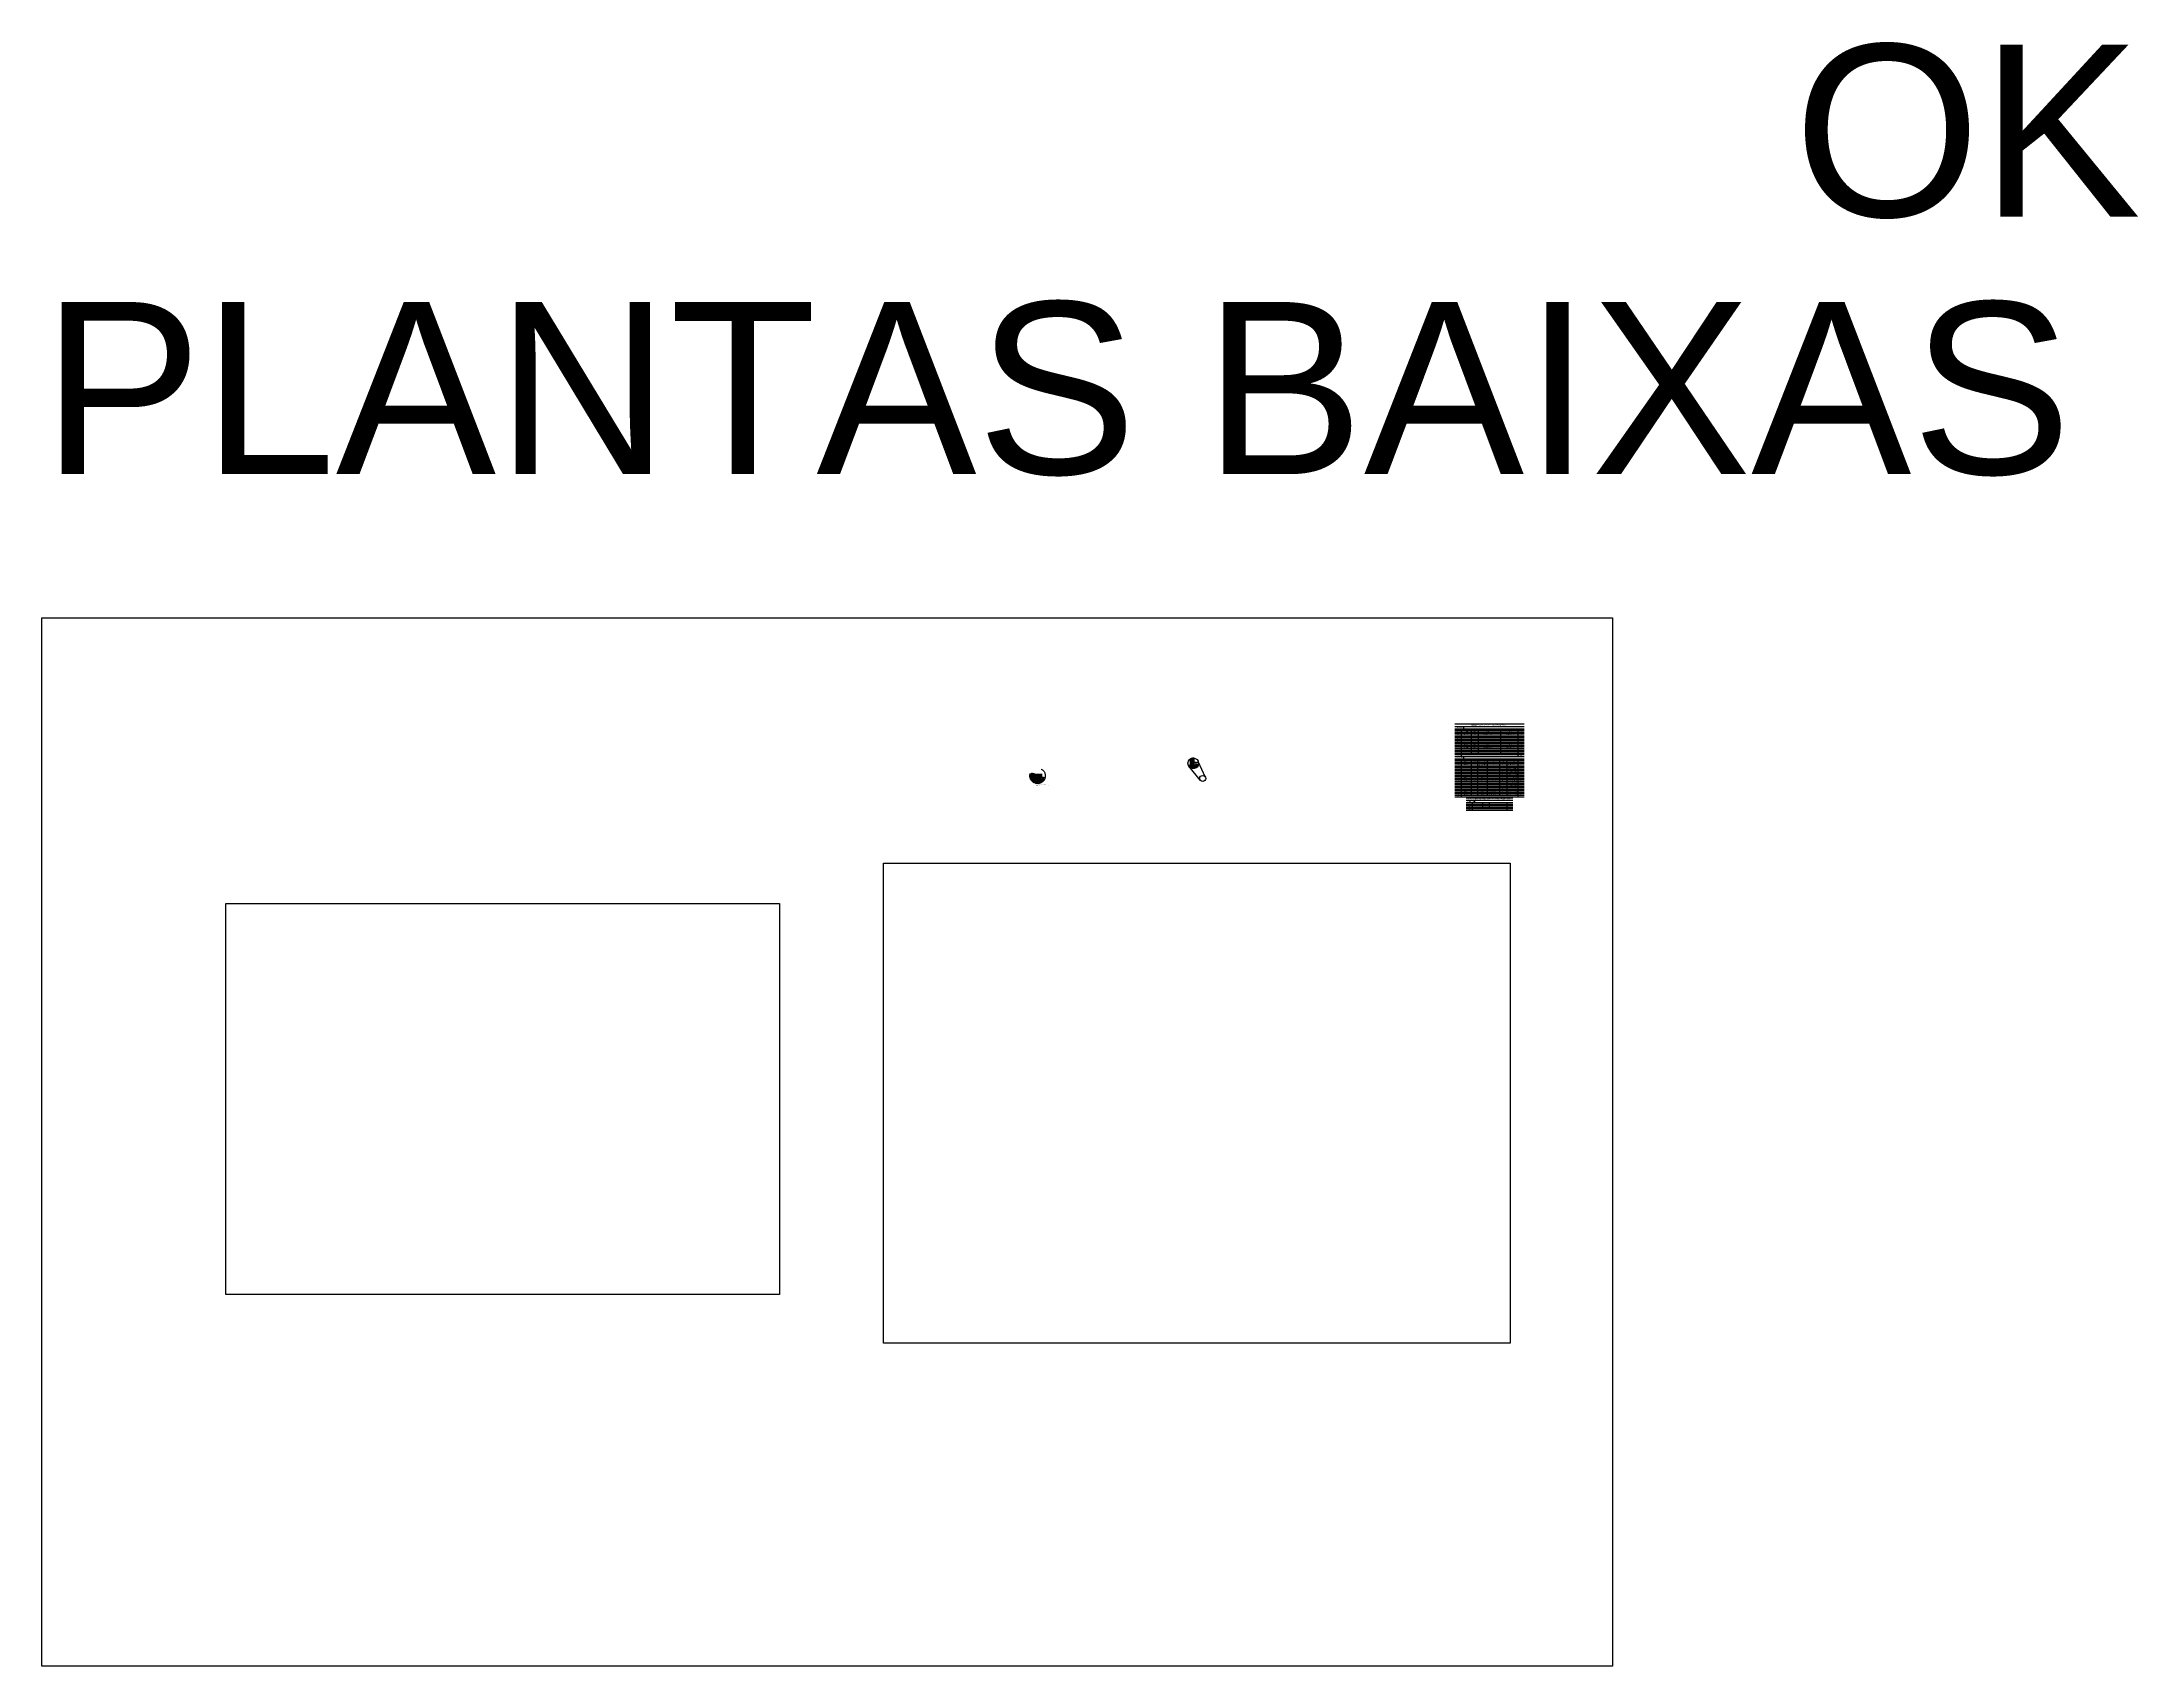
# Model space of a CAD drawing. Header units: metres. Extents: x 2440 to 5689, y 77 to 398.
# Drawn here: x 2439.6 to 2854.4, y 77 to 398.3 of the extents above; entities that cross this region are included whole.
import ezdxf
from ezdxf.enums import TextEntityAlignment as Align

# ---------------------------------------------------------------- set-up
doc = ezdxf.new("R2010")
doc.units = ezdxf.units.M
doc.header["$LTSCALE"] = 7
doc.header["$MEASUREMENT"] = 0
doc.header["$PDMODE"] = 2
doc.linetypes.add('DASHED', pattern=[0.75, 0.5, -0.25])
doc.layers.add('2prancha', color=4, linetype='Continuous', lineweight=18)
for name, color, linetype in [('COTA 1 100', 2, 'Continuous'), ('COTA DE NÍVEL', 7, 'Continuous'), ('HACHURA PISOS', 250, 'Continuous'), ('PENA 0.05', 8, 'Continuous'), ('PENA 0.1', 1, 'Continuous'), ('PENA 0.15', 7, 'Continuous'), ('PENA 01', 1, 'Continuous'), ('PENA 02', 2, 'Continuous'), ('PENA 06', 6, 'Continuous'), ('projeção', 7, 'DASHED'), ('VEG_PLANTAS', 94, 'Continuous')]:
    doc.layers.add(name, color=color, linetype=linetype)
doc.styles.add('GRAF', font='GRAF.SHX')
doc.styles.add('Luana', font='arial.ttf')
doc.styles.get("Standard").update_dxf_attribs({"font": 'arial.ttf'})
doc.dimstyles.new('arial100', dxfattribs={"dimtxt": 0.2, "dimasz": 0.08, "dimexe": 0.1, "dimexo": 0.2, "dimgap": 0.1, "dimtad": 1, "dimzin": 4, "dimdsep": 46, "dimtxsty": 'Luana', "dimblk": 'ARCHTICK', "dimcen": 0, "dimclrd": 7, "dimclre": 7, "dimclrt": 256, "dimadec": 0, "dimazin": 0, "dimtfac": 1, "dimtix": 1, "dimtmove": 0, "dimatfit": 3, "dimldrblk": 'CLOSEDBLANK', "dimfxl": 0, "dimlwd": 5, "dimlwe": 5, "dimarcsym": 0})
doc.dimstyles.new('arial50', dxfattribs={"dimtxt": 0.1, "dimasz": 0.04, "dimexe": 0.05, "dimexo": 0.1, "dimgap": 0.05, "dimtad": 1, "dimzin": 4, "dimdsep": 46, "dimtxsty": 'Luana', "dimblk": 'ARCHTICK', "dimcen": 0, "dimclrd": 7, "dimclre": 7, "dimclrt": 256, "dimadec": 0, "dimazin": 0, "dimtfac": 1, "dimtix": 1, "dimtmove": 0, "dimatfit": 3, "dimldrblk": 'CLOSEDBLANK', "dimfxl": 0, "dimlwd": 5, "dimlwe": 5, "dimarcsym": 0})

# ---------------------------------------------------------------- blocks, each defined once
blk = doc.blocks.new('cacho6')
for centre, radius in [((-0.4, 0.2), 0.0184), ((-0.3, 0.3), 0.0104), ((-0.3, 0.3), 0.0156), ((-0.2, 0.3), 0.0082), ((0, 0.2), 0.0116), ((0, 0.3), 0.0183), ((0.1, 0.3), 0.0156), ((0.2, 0.3), 0.0104), ((0.3, 0.3), 0.0082), ((0.5, 0.3), 0.0183), ((0.4, 0.2), 0.0116)]:
    blk.add_circle(centre, radius)
blk.add_arc((0, 0.2), 0.0184, 202.9972, 106.9767)
for points, knots in [([(0, 0), (0, 0), (0, 0), (0, 0), (0, 0.1), (-0.1, 0), (-0.2, 0.1), (0, 0.1), (0.1, 0.1), (0, 0.1), (0, 0.2), (-0.1, 0.1), (-0.1, 0.3), (-0.1, 0.1), (-0.2, 0.2), (0, 0.3), (-0.3, 0.3), (-0.1, 0.1), (-0.2, 0.2), (-0.3, 0.1), (-0.1, 0.1), (-0.4, 0), (-0.3, 0.1), (-0.3, 0.2), (-0.5, 0.2), (-0.3, 0.1), (-0.4, 0.1), (-0.4, 0.1), (-0.5, 0.2), (-0.5, 0.1), (-0.4, 0.1), (-0.4, 0), (-0.5, 0)], [0.011965, 0.011965, 0.011965, 0.011965, 0.082609, 0.169559, 0.243044, 0.299408, 0.400394, 0.594709, 0.690458, 0.785628, 0.89158, 1.001823, 1.123848, 1.25156, 1.356811, 1.528141, 1.7837, 1.951889, 2.05249, 2.190104, 2.318207, 2.51551, 2.701394, 2.792269, 2.948062, 3.123129, 3.249217, 3.402204, 3.477691, 3.56163, 3.701911, 3.843182, 3.843182, 3.843182, 3.843182]), ([(0.5, 0), (0.5, 0), (0.5, 0), (0.4, 0), (0.4, 0.1), (0.4, 0), (0.3, 0.1), (0.4, 0.1), (0.5, 0.1), (0.4, 0.1), (0.5, 0.2), (0.4, 0.1), (0.4, 0.3), (0.3, 0.1), (0.3, 0.2), (0.5, 0.3), (0.2, 0.3), (0.3, 0.1), (0.2, 0.2), (0.1, 0.1), (0.3, 0.1), (0.1, 0), (0.1, 0.1), (0.2, 0.2), (0, 0.2), (0.2, 0.1), (0, 0.1), (0, 0.1), (0, 0.2), (-0.1, 0.2), (0, 0.1), (0, 0.1)], [0.011965, 0.011965, 0.011965, 0.011965, 0.082609, 0.169559, 0.243044, 0.299408, 0.400394, 0.594709, 0.690458, 0.785628, 0.89158, 1.001823, 1.123848, 1.25156, 1.356811, 1.528141, 1.7837, 1.951889, 2.05249, 2.190104, 2.318207, 2.51551, 2.701394, 2.792269, 2.948062, 3.123129, 3.249217, 3.402204, 3.477691, 3.56163, 3.606746, 3.606746, 3.606746, 3.606746]), ([(0, 0.1), (0, 0.1), (0, 0.1), (0, 0), (0, 0)], [3.6908032, 3.6908032, 3.6908032, 3.6908032, 3.701911, 3.8032539, 3.8032539, 3.8032539, 3.8032539])]:
    blk.add_open_spline(points, degree=3, knots=knots)
blk = doc.blocks.new('_ArchTick')
at = {"color": 0, "linetype": 'ByBlock', "const_width": 0.15}
blk.add_lwpolyline([(-0.5, -0.5), (0.5, 0.5)], dxfattribs=at)
blk = doc.blocks.new('*D303')
at = {"layer": 'COTA 1 100', "color": 7, "lineweight": 5, "ltscale": 1.5}
for p, q in [((2667.84, 255.71), (2668.53, 255.71)), ((2667.84, 255.28), (2668.53, 255.28)), ((2668.43, 255.28), (2668.43, 255.71))]:
    blk.add_line(p, q, dxfattribs=at)
at = {"layer": 'Defpoints', "color": 0, "ltscale": 1.5}
for p in [(2667.64, 255.71), (2667.64, 255.28), (2668.43, 255.71)]:
    blk.add_point(p, dxfattribs=at)
at = {"layer": 'COTA 1 100', "color": 7, "lineweight": 5, "ltscale": 1.5, "xscale": 0.08, "yscale": 0.08, "zscale": 0.08}
for p, rotation in [((2668.43, 255.71), 90), ((2668.43, 255.28), 270)]:
    blk.add_blockref('_ArchTick', p, dxfattribs=dict(at, rotation=rotation))
at = {"layer": 'COTA 1 100', "ltscale": 1.5, "insert": (2668.23, 255.41), "char_height": 0.2, "attachment_point": 5, "rotation": 90, "style": 'Luana'}
blk.add_mtext('.43', dxfattribs=at)
blk = doc.blocks.new('_ClosedBlank')
at = {"layer": '2prancha', "color": 0, "lineweight": -2}
for p, q in [((-1, 0.2), (0, 0)), ((-1, 0.2), (-1, -0.2)), ((0, 0), (-1, -0.2))]:
    blk.add_line(p, q, dxfattribs=at)
blk = doc.blocks.new('*D304')
at = {"layer": 'COTA 1 100', "color": 7, "lineweight": 5, "ltscale": 1.5}
for p, q in [((2667.84, 255.71), (2668.53, 255.71)), ((2668.29, 255.76), (2668.53, 255.76)), ((2668.43, 255.76), (2668.43, 255.84)), ((2668.43, 255.71), (2668.43, 255.76)), ((2668.43, 255.71), (2668.43, 255.63))]:
    blk.add_line(p, q, dxfattribs=at)
at = {"layer": 'Defpoints', "color": 0, "ltscale": 1.5}
for p in [(2667.64, 255.71), (2668.09, 255.76), (2668.43, 255.76)]:
    blk.add_point(p, dxfattribs=at)
at = {"layer": 'COTA 1 100', "color": 7, "lineweight": 5, "ltscale": 1.5, "xscale": 0.08, "yscale": 0.08, "zscale": 0.08}
for p, rotation in [((2668.43, 255.76), 270), ((2668.43, 255.71), 90)]:
    blk.add_blockref('_ArchTick', p, dxfattribs=dict(at, rotation=rotation))
at = {"layer": 'COTA 1 100', "ltscale": 1.5, "insert": (2668.23, 255.8), "char_height": 0.2, "attachment_point": 5, "rotation": 90, "style": 'Luana'}
blk.add_mtext('.05', dxfattribs=at)
blk = doc.blocks.new('*D305')
at = {"layer": 'COTA 1 100', "color": 7, "lineweight": 5, "ltscale": 1.5}
for p, q in [((2667.39, 255.76), (2667.26, 255.76)), ((2667.39, 255.28), (2667.26, 255.28)), ((2667.36, 255.76), (2667.36, 255.84)), ((2667.36, 255.28), (2667.36, 255.76)), ((2667.36, 255.28), (2667.36, 255.2))]:
    blk.add_line(p, q, dxfattribs=at)
at = {"layer": 'Defpoints', "color": 0, "ltscale": 1.5}
for p in [(2667.36, 255.76), (2667.59, 255.76), (2667.59, 255.28)]:
    blk.add_point(p, dxfattribs=at)
at = {"layer": 'COTA 1 100', "color": 7, "lineweight": 5, "ltscale": 1.5, "xscale": 0.08, "yscale": 0.08, "zscale": 0.08}
for p, rotation in [((2667.36, 255.76), 270), ((2667.36, 255.28), 90)]:
    blk.add_blockref('_ArchTick', p, dxfattribs=dict(at, rotation=rotation))
at = {"layer": 'COTA 1 100', "ltscale": 1.5, "insert": (2667.16, 255.52), "char_height": 0.2, "attachment_point": 5, "rotation": 90, "style": 'Luana'}
blk.add_mtext('.48', dxfattribs=at)
blk = doc.blocks.new('*D306')
at = {"layer": 'COTA 1 100', "color": 7, "lineweight": 5, "ltscale": 1.5}
for p, q in [((2637.42, 252.74), (2637.58, 252.74)), ((2637.42, 252.62), (2637.58, 252.62)), ((2637.53, 252.74), (2637.53, 252.78)), ((2637.53, 252.62), (2637.53, 252.74)), ((2637.53, 252.62), (2637.53, 252.58))]:
    blk.add_line(p, q, dxfattribs=at)
at = {"layer": 'Defpoints', "color": 0, "ltscale": 1.5}
for p in [(2637.32, 252.74), (2637.32, 252.62), (2637.53, 252.74)]:
    blk.add_point(p, dxfattribs=at)
at = {"layer": 'COTA 1 100', "color": 7, "lineweight": 5, "ltscale": 1.5, "xscale": 0.04, "yscale": 0.04, "zscale": 0.04}
for p, rotation in [((2637.53, 252.74), 270), ((2637.53, 252.62), 90)]:
    blk.add_blockref('_ArchTick', p, dxfattribs=dict(at, rotation=rotation))
at = {"layer": 'COTA 1 100', "ltscale": 1.5, "insert": (2637.43, 252.68), "char_height": 0.1, "attachment_point": 5, "rotation": 90, "style": 'Luana'}
blk.add_mtext('.12', dxfattribs=at)
blk = doc.blocks.new('*D307')
at = {"layer": 'COTA 1 100', "color": 7, "lineweight": 5, "ltscale": 1.5}
for p, q in [((2637.12, 252.92), (2637.58, 252.92)), ((2637.42, 252.74), (2637.58, 252.74)), ((2637.53, 252.92), (2637.53, 252.96)), ((2637.53, 252.74), (2637.53, 252.92)), ((2637.53, 252.74), (2637.53, 252.7))]:
    blk.add_line(p, q, dxfattribs=at)
at = {"layer": 'Defpoints', "color": 0, "ltscale": 1.5}
for p in [(2637.02, 252.92), (2637.32, 252.74), (2637.53, 252.92)]:
    blk.add_point(p, dxfattribs=at)
at = {"layer": 'COTA 1 100', "color": 7, "lineweight": 5, "ltscale": 1.5, "xscale": 0.04, "yscale": 0.04, "zscale": 0.04}
for p, rotation in [((2637.53, 252.92), 270), ((2637.53, 252.74), 90)]:
    blk.add_blockref('_ArchTick', p, dxfattribs=dict(at, rotation=rotation))
at = {"layer": 'COTA 1 100', "ltscale": 1.5, "insert": (2637.43, 252.83), "char_height": 0.1, "attachment_point": 5, "rotation": 90, "style": 'Luana'}
blk.add_mtext('.18', dxfattribs=at)
blk = doc.blocks.new('*D308')
at = {"layer": 'COTA 1 100', "color": 7, "lineweight": 5, "ltscale": 1.5}
for p, q in [((2636.82, 253.1), (2637.58, 253.1)), ((2637.53, 253.1), (2637.53, 253.14)), ((2637.53, 252.92), (2637.53, 253.1)), ((2637.12, 252.92), (2637.58, 252.92)), ((2637.53, 252.92), (2637.53, 252.88))]:
    blk.add_line(p, q, dxfattribs=at)
at = {"layer": 'Defpoints', "color": 0, "ltscale": 1.5}
for p in [(2636.72, 253.1), (2637.53, 253.1), (2637.02, 252.92)]:
    blk.add_point(p, dxfattribs=at)
at = {"layer": 'COTA 1 100', "color": 7, "lineweight": 5, "ltscale": 1.5, "xscale": 0.04, "yscale": 0.04, "zscale": 0.04}
for p, rotation in [((2637.53, 253.1), 270), ((2637.53, 252.92), 90)]:
    blk.add_blockref('_ArchTick', p, dxfattribs=dict(at, rotation=rotation))
at = {"layer": 'COTA 1 100', "ltscale": 1.5, "insert": (2637.43, 253.01), "char_height": 0.1, "attachment_point": 5, "rotation": 90, "style": 'Luana'}
blk.add_mtext('.18', dxfattribs=at)
blk = doc.blocks.new('*D309')
at = {"layer": 'COTA 1 100', "color": 7, "lineweight": 5, "ltscale": 1.5}
for p, q in [((2636.52, 253.28), (2637.58, 253.28)), ((2636.82, 253.1), (2637.58, 253.1)), ((2637.53, 253.28), (2637.53, 253.32)), ((2637.53, 253.1), (2637.53, 253.28)), ((2637.53, 253.1), (2637.53, 253.06))]:
    blk.add_line(p, q, dxfattribs=at)
at = {"layer": 'Defpoints', "color": 0, "ltscale": 1.5}
for p in [(2636.42, 253.28), (2636.72, 253.1), (2637.53, 253.28)]:
    blk.add_point(p, dxfattribs=at)
at = {"layer": 'COTA 1 100', "color": 7, "lineweight": 5, "ltscale": 1.5, "xscale": 0.04, "yscale": 0.04, "zscale": 0.04}
for p, rotation in [((2637.53, 253.28), 270), ((2637.53, 253.1), 90)]:
    blk.add_blockref('_ArchTick', p, dxfattribs=dict(at, rotation=rotation))
at = {"layer": 'COTA 1 100', "ltscale": 1.5, "insert": (2637.43, 253.19), "char_height": 0.1, "attachment_point": 5, "rotation": 90, "style": 'Luana'}
blk.add_mtext('.18', dxfattribs=at)
blk = doc.blocks.new('*D310')
at = {"layer": 'COTA 1 100', "color": 7, "lineweight": 5, "ltscale": 1.5}
for p, q in [((2636.22, 253.45), (2637.58, 253.45)), ((2636.52, 253.28), (2637.58, 253.28)), ((2637.53, 253.45), (2637.53, 253.49)), ((2637.53, 253.28), (2637.53, 253.45)), ((2637.53, 253.28), (2637.53, 253.24))]:
    blk.add_line(p, q, dxfattribs=at)
at = {"layer": 'Defpoints', "color": 0, "ltscale": 1.5}
for p in [(2636.12, 253.45), (2636.42, 253.28), (2637.53, 253.45)]:
    blk.add_point(p, dxfattribs=at)
at = {"layer": 'COTA 1 100', "color": 7, "lineweight": 5, "ltscale": 1.5, "xscale": 0.04, "yscale": 0.04, "zscale": 0.04}
for p, rotation in [((2637.53, 253.45), 270), ((2637.53, 253.28), 90)]:
    blk.add_blockref('_ArchTick', p, dxfattribs=dict(at, rotation=rotation))
at = {"layer": 'COTA 1 100', "ltscale": 1.5, "insert": (2637.43, 253.36), "char_height": 0.1, "attachment_point": 5, "rotation": 90, "style": 'Luana'}
blk.add_mtext('.17', dxfattribs=at)
blk = doc.blocks.new('NIV02')
h = blk.add_hatch(color=256)
h.paths.add_polyline_path([(-43, -49, 0.414214), (-45, -51), (-43, -51)])
h.paths.add_polyline_path([(-43, -52, 0.414214), (-42, -51), (-43, -51)])
for p, q in [((-46, -51), (-29, -51)), ((-43, -47), (-43, -56))]:
    blk.add_line(p, q)
blk.add_lwpolyline([(-42, -54), (-43, -56), (-44, -54)])
blk.add_circle((-43, -51), 1.5)
at = {"style": 'GRAF'}
blk.add_attdef('ELEV', (-41, -50), '', height=1.26, dxfattribs=at)

msp = doc.modelspace()

# ---------------------------------------------------------------- hatches: boundary and pattern name
at = {"layer": 'HACHURA PISOS', "ltscale": 1.5}
h = msp.add_hatch(dxfattribs=at)
h.set_pattern_fill('_USER', color=256, scale=0.03, style=0, double=1, pattern_type=0)
h.set_pattern_definition([(0, (2666.962088, 255.279615), (0, 0.03), []), (90, (2666.962088, 255.279615), (-0.03, 2e-18), [])])
h.paths.add_polyline_path([(2667.662, 256.629, 0.1733017), (2666.962, 256.508), (2666.962, 255.28), (2667.592, 255.28), (2667.592, 255.71), (2667.542, 255.71), (2667.542, 255.76), (2667.662, 255.76)])
at = {"layer": 'PENA 01'}
h = msp.add_hatch(dxfattribs=at)
h.set_pattern_fill('EARTH,_O', color=256, scale=0.5, angle=45)
h.set_pattern_definition([(45, (2639.70231, 251.57513), (1e-17, 0.1767767), [0.125, -0.125]), (45, (2639.66916, 251.60828), (1e-17, 0.1767767), [0.125, -0.125]), (45, (2639.63602, 251.64142), (1e-17, 0.1767767), [0.125, -0.125]), (135, (2639.63602, 251.66352), (-0.1767767, 3e-17), [0.125, -0.125]), (135, (2639.66916, 251.69667), (-0.1767767, 3e-17), [0.125, -0.125]), (135, (2639.70231, 251.72981), (-0.1767767, 3e-17), [0.125, -0.125])])
h.paths.add_polyline_path([(2638.073, 252.466), (2637.174, 252.466), (2637.174, 252.586), (2636.874, 252.586), (2636.874, 252.766), (2636.574, 252.766), (2636.574, 252.946), (2636.274, 252.946), (2636.274, 253.126), (2635.974, 253.126), (2635.974, 253.296), (2635.181, 253.296, 0.032978), (2635.167, 253.096, 0.8064157)])
at = {"layer": 'PENA 01', "ltscale": 1.5}
h = msp.add_hatch(dxfattribs=at)
h.set_pattern_fill('EARTH', color=256, scale=0.5, angle=45, style=0, double=1)
h.set_pattern_definition([(45, (2666.619, 254.53363), (1e-17, 0.176777), [0.125, -0.125]), (45, (2666.58585, 254.56678), (1e-17, 0.176777), [0.125, -0.125]), (45, (2666.55271, 254.59992), (1e-17, 0.176777), [0.125, -0.125]), (135, (2666.55271, 254.62202), (-0.176777, 3e-17), [0.125, -0.125]), (135, (2666.58585, 254.65516), (-0.176777, 3e-17), [0.125, -0.125]), (135, (2666.619, 254.68831), (-0.176777, 3e-17), [0.125, -0.125])])
h.paths.add_polyline_path([(2668.453, 255.18), (2667.062, 255.18), (2667.062, 254.98), (2666.619, 254.98, 0.0163458), (2666.661, 254.925), (2666.67, 254.914, 0.5622751)])
h = msp.add_hatch(dxfattribs=at)
h.set_pattern_fill('AR-CONC', color=256, scale=0.01, style=0, double=1)
h.set_pattern_definition([(50, (2667.54209, 255.709615), (0.071726, -0.006275), [0.0075, -0.0825]), (355, (2667.54209, 255.709615), (-0.013875, 0.075219), [0.006, -0.066]), (100.451, (2667.548065, 255.70909), (0.057851, 0.068944), [0.006374, -0.070114]), (46.184, (2667.54209, 255.729615), (0.106724, -0.016552), [0.01125, -0.12375]), (96.636, (2667.55098, 255.72824), (0.093466, 0.097412), [0.009561, -0.105171]), (351.184, (2667.54209, 255.72961), (0.093466, 0.097412), [0.009, -0.099]), (21, (2667.55209, 255.724615), (0.059691, -0.040262), [0.0075, -0.0825]), (326, (2667.55209, 255.724615), (0.024332, 0.072515), [0.006, -0.066]), (71.451, (2667.55706, 255.72126), (0.084022, 0.032253), [0.006374, -0.070114]), (37.5, (2667.542088, 255.709615), (0.001216, 0.0332894), [0, -0.0652, 0, -0.067, 0, -0.06625]), (7.5, (2667.542088, 255.709615), (0.026307, 0.0394412), [0, -0.0382, 0, -0.0637, 0, -0.02525]), (327.5, (2667.519788, 255.709615), (0.0533822, -0.0022555), [0, -0.025, 0, -0.078, 0, -0.1035]), (317.5, (2667.50979, 255.709615), (0.0583186, 0.0100105), [0, -0.0325, 0, -0.0518, 0, -0.0735])])
h.paths.add_polyline_path([(2668.042, 255.76), (2667.542, 255.76), (2667.542, 255.71), (2668.042, 255.71)])

# ---------------------------------------------------------------- linework, layer by layer
for points in [[(2439.648, 284.369), (2750.451, 284.369), (2750.451, 77.024), (2439.648, 77.024)], [(2606.172, 235.84), (2730.172, 235.84), (2730.172, 140.915), (2606.172, 140.915)], [(2476.074, 227.865), (2585.623, 227.865), (2585.623, 150.485), (2476.074, 150.485)]]:
    msp.add_lwpolyline(points, close=True)
at = {"layer": 'PENA 0.05', "ltscale": 1.5}
for points in [[(2668.842, 252.269), (2666.661, 254.925)], [(2669.922, 252.769), (2668.475, 255.944)]]:
    msp.add_lwpolyline(points, dxfattribs=at)
at = {"layer": 'PENA 0.05', "color": 0, "ltscale": 1.5}
for centre, radius in [((2667.481, 255.589), 1.055), ((2669.353, 252.583), 0.599)]:
    msp.add_circle(centre, radius, dxfattribs=at)
at = {"layer": 'PENA 0.1', "ltscale": 1.5, "const_width": 0.05}
msp.add_lwpolyline([(2668.453, 255.18), (2667.062, 255.18), (2667.062, 254.98), (2666.619, 254.98)], dxfattribs=at)
at = {"layer": 'PENA 0.1', "ltscale": 1.5}
for points in [[(2666.962, 255.28), (2666.962, 256.508)], [(2667.662, 255.76), (2667.662, 256.629)]]:
    msp.add_lwpolyline(points, dxfattribs=at)
at = {"layer": 'PENA 0.15', "ltscale": 0.01}
for p, q in [((2719.274, 262.864), (2732.949, 262.864)), ((2719.274, 262.41), (2732.949, 262.41)), ((2719.274, 262.11), (2732.949, 262.11)), ((2719.274, 261.81), (2732.949, 261.81)), ((2719.274, 261.51), (2732.949, 261.51)), ((2722.49, 262.41), (2722.49, 257.31)), ((2723.851, 262.41), (2723.851, 257.31)), ((2728.271, 262.41), (2728.271, 257.31)), ((2731.733, 262.41), (2731.733, 256.935)), ((2719.274, 261.21), (2732.949, 261.21)), ((2719.274, 260.91), (2732.949, 260.91)), ((2719.274, 260.61), (2732.949, 260.61)), ((2719.274, 260.61), (2732.949, 260.61)), ((2719.274, 260.61), (2732.949, 260.61)), ((2719.274, 260.31), (2732.949, 260.31)), ((2719.274, 260.01), (2732.949, 260.01)), ((2719.274, 259.71), (2732.949, 259.71)), ((2719.274, 259.71), (2732.949, 259.71)), ((2719.274, 259.41), (2732.949, 259.41)), ((2719.274, 259.11), (2732.949, 259.11)), ((2719.274, 258.81), (2732.949, 258.81)), ((2719.274, 258.51), (2732.949, 258.51)), ((2719.274, 258.21), (2732.949, 258.21)), ((2719.274, 257.91), (2732.949, 257.91)), ((2719.274, 257.91), (2732.949, 257.91)), ((2719.274, 257.61), (2732.949, 257.61)), ((2719.274, 257.31), (2732.949, 257.31)), ((2719.274, 256.935), (2732.949, 256.935)), ((2719.274, 256.481), (2732.949, 256.481)), ((2719.274, 256.181), (2732.949, 256.181)), ((2719.274, 255.881), (2732.949, 255.881)), ((2719.274, 255.581), (2732.949, 255.581)), ((2719.274, 255.581), (2732.949, 255.581)), ((2719.274, 255.281), (2732.949, 255.281)), ((2719.274, 254.981), (2732.949, 254.981)), ((2719.274, 254.681), (2732.949, 254.681)), ((2719.274, 254.381), (2732.949, 254.381)), ((2719.274, 254.081), (2732.949, 254.081)), ((2719.274, 253.781), (2732.949, 253.781)), ((2719.274, 253.781), (2732.949, 253.781)), ((2719.274, 253.481), (2732.949, 253.481)), ((2719.274, 253.181), (2732.949, 253.181)), ((2720.995, 256.481), (2720.995, 256.935)), ((2722.49, 256.481), (2722.49, 249.281)), ((2723.761, 256.481), (2723.761, 249.281)), ((2725.64, 256.481), (2725.64, 249.281)), ((2728.051, 256.481), (2728.051, 249.281)), ((2729.52, 256.481), (2729.52, 249.281)), ((2731.733, 256.481), (2731.733, 248.981)), ((2719.274, 252.881), (2732.949, 252.881)), ((2719.274, 252.581), (2732.949, 252.581)), ((2719.274, 252.281), (2732.949, 252.281)), ((2719.274, 251.981), (2732.949, 251.981)), ((2719.274, 251.981), (2732.949, 251.981)), ((2719.274, 251.681), (2732.949, 251.681)), ((2719.274, 251.381), (2732.949, 251.381)), ((2719.274, 251.081), (2732.949, 251.081)), ((2719.274, 250.781), (2732.949, 250.781)), ((2719.274, 250.481), (2732.949, 250.481)), ((2719.274, 250.181), (2732.949, 250.181)), ((2719.274, 250.181), (2732.949, 250.181)), ((2719.274, 249.881), (2732.949, 249.881)), ((2719.274, 249.581), (2732.949, 249.581)), ((2719.274, 249.281), (2732.949, 249.281)), ((2719.274, 249.281), (2732.949, 249.281)), ((2719.274, 249.281), (2732.949, 249.281)), ((2719.274, 249.281), (2732.949, 249.281)), ((2719.274, 249.281), (2732.949, 249.281)), ((2719.274, 248.981), (2732.949, 248.981)), ((2721.484, 248.281), (2730.739, 248.281)), ((2721.484, 247.826), (2730.739, 247.826)), ((2721.484, 247.526), (2730.739, 247.526)), ((2721.484, 247.226), (2730.739, 247.226)), ((2721.484, 246.926), (2730.739, 246.926)), ((2721.484, 246.626), (2730.739, 246.626)), ((2721.484, 246.626), (2730.739, 246.626)), ((2721.484, 246.626), (2730.739, 246.626)), ((2721.484, 246.326), (2730.739, 246.326)), ((2721.484, 246.326), (2730.739, 246.326)), ((2724.7, 247.826), (2724.7, 246.626)), ((2726.061, 247.826), (2726.061, 246.626)), ((2726.061, 247.826), (2726.061, 246.626)), ((2729.523, 247.826), (2729.523, 246.326))]:
    msp.add_line(p, q, dxfattribs=at)
at = {"layer": 'PENA 0.15'}
for p, q in [((2720.47, 262.41), (2720.47, 256.935)), ((2720.995, 262.41), (2720.995, 262.864)), ((2720.47, 256.481), (2720.47, 248.981)), ((2722.68, 247.826), (2722.68, 246.326)), ((2723.205, 247.826), (2723.205, 248.281))]:
    msp.add_line(p, q, dxfattribs=at)
at = {"layer": 'PENA 02'}
for p, q in [((2719.274, 263.36), (2732.949, 263.36)), ((2721.484, 248.776), (2730.739, 248.776))]:
    msp.add_line(p, q, dxfattribs=at)
at = {"layer": 'PENA 02', "ltscale": 1.5, "const_width": 0.07}
msp.add_lwpolyline([(2638.132, 252.466), (2637.174, 252.466), (2637.174, 252.586), (2636.874, 252.586), (2636.874, 252.766), (2636.574, 252.766), (2636.574, 252.946), (2636.274, 252.946), (2636.274, 253.126), (2635.974, 253.126), (2635.974, 253.296), (2635.208, 253.296)], dxfattribs=at)
at = {"layer": 'PENA 02', "ltscale": 1.5}
for points in [[(2667.592, 255.71), (2667.592, 255.71), (2667.592, 255.28)], [(2667.992, 255.71), (2667.992, 255.71), (2667.992, 255.28)]]:
    msp.add_lwpolyline(points, dxfattribs=at)
at = {"layer": 'PENA 06', "ltscale": 1.5}
for points in [[(2638.132, 252.616), (2637.324, 252.616), (2637.324, 252.736), (2637.024, 252.736), (2637.024, 252.916), (2636.724, 252.916), (2636.724, 253.096), (2636.424, 253.096), (2636.424, 253.276), (2636.124, 253.276), (2636.124, 253.446), (2635.208, 253.446)], [(2666.962, 255.28), (2666.962, 255.08), (2666.556, 255.08)], [(2666.962, 255.28), (2668.49, 255.28)]]:
    msp.add_lwpolyline(points, dxfattribs=at)
msp.add_lwpolyline([(2667.542, 255.76), (2668.042, 255.76), (2668.042, 255.71), (2667.542, 255.71)], close=True, dxfattribs=at)
at = {"layer": 'projeção', "ltscale": 1.5}
msp.add_circle((2636.688, 253.096), 1.521, dxfattribs=at)

# ---------------------------------------------------------------- block references
at = {"layer": 'COTA DE NÍVEL', "ltscale": 0.05}
ref = msp.add_blockref('NIV02', (2636.91, 255.188), dxfattribs=dict(at, xscale=0.03133355614973262, yscale=0.03133355614973262, zscale=0.03133355614973262))
ref.add_attrib('ELEV', '+ 8.96', (2635.636, 253.622), dxfattribs={"layer": '0', "height": 0.0625, "style": 'Luana'})
ref = msp.add_blockref('NIV02', (2639.056, 254.358), dxfattribs=dict(at, xscale=0.03133355614973262, yscale=0.03133355614973262, zscale=0.03133355614973262))
ref.add_attrib('ELEV', '+ 8.13', (2637.782, 252.792), dxfattribs={"layer": '0', "height": 0.0625, "style": 'Luana'})
at = {"layer": 'VEG_PLANTAS', "xscale": -0.2913324155519772, "yscale": 0.2913324155519772, "zscale": 0.2913324155519772}
for p in [(2666.696, 255.087), (2666.83, 255.08)]:
    msp.add_blockref('cacho6', p, dxfattribs=at)

# ---------------------------------------------------------------- texts
at = {"color": 3, "insert": (2786.287, 397.752), "char_height": 34.0388, "attachment_point": 1}
msp.add_mtext_dynamic_manual_height_columns('OK', width=511.64343, gutter_width=1, heights=[0], dxfattribs=at)
at = {"insert": (2439.648, 346.819), "char_height": 34.03881, "attachment_point": 1}
msp.add_mtext_dynamic_manual_height_columns('PLANTAS BAIXAS', width=511.64343, gutter_width=1, heights=[0], dxfattribs=at)
at = {"layer": 'PENA 01', "style": 'Luana'}
for s, height, p in [('1.80 X 1.20m', 0.1, (2721.536, 261.331)), ('2.00 X 1.20m', 0.1, (2721.571, 261.631)), ('3.65X1.25m', 0.1, (2721.536, 261.931)), ('1.15m', 0.1, (2723.176, 261.931)), ('1.10m', 0.1, (2723.176, 261.631)), ('1.20m', 0.1, (2723.176, 261.331)), ('BASCULANTE / 02 FOLHAS', 0.1, (2725.687, 261.631)), ('BASCULANTE / 02 FOLHAS', 0.1, (2725.687, 261.331)), ('DE ROLO', 0.1, (2725.687, 261.931)), ('ALUMÍNIO E VIDRO', 0.1, (2730.17, 261.631)), ('ALUMÍNIO E VIDRO', 0.1, (2730.17, 261.331)), ('ALUMÍNIO', 0.1, (2730.17, 261.931)), ('02', 0.1, (2732.384, 261.931)), ('02', 0.1, (2732.384, 261.631)), ('14', 0.1, (2732.384, 261.331)), ('3.64 X 1.20m', 0.1, (2721.536, 259.531)), ('3.64 X 1.34m', 0.1, (2721.536, 259.231)), ('1.80 X 1.20m', 0.1, (2721.536, 261.031)), ('1.75 X 0.40m', 0.1, (2721.536, 259.831)), ('1.65 X 0.40m', 0.1, (2721.536, 258.331)), ('1.80X 0.40m', 0.1, (2721.536, 260.731)), ('1.80X 0.40m', 0.1, (2721.536, 260.431)), ('1.45X 1.38m', 0.1, (2721.536, 258.031)), ('1.75 X 1.20m', 0.1, (2721.571, 260.131)), ('1.70X1.20m', 0.1, (2721.536, 258.931)), ('1.70X1.20m', 0.1, (2721.536, 258.631)), ('.60 X .40m', 0.1, (2721.536, 257.431)), ('.90X.40m', 0.1, (2721.536, 257.731)), ('VARIÁVEL', 0.1, (2723.176, 260.431)), ('2.00m', 0.1, (2723.176, 260.731)), ('2.00m', 0.1, (2723.176, 259.831)), ('2.00m', 0.1, (2723.176, 258.331)), ('2.00m', 0.1, (2723.176, 257.731)), ('2.30m', 0.1, (2723.176, 257.431)), ('1.10m', 0.1, (2723.176, 261.031)), ('1.10m', 0.1, (2723.176, 260.131)), ('1.20m', 0.1, (2723.176, 259.531)), ('1.06m', 0.1, (2723.176, 259.231)), ('1.20m', 0.1, (2723.176, 258.931)), ('1.10m', 0.1, (2723.176, 258.631)), ('.71m', 0.1, (2723.176, 258.031)), ('BASCULANTE / 02 FOLHAS', 0.1, (2725.687, 260.731)), ('BASCULANTE / 02 FOLHAS', 0.1, (2725.687, 260.431)), ('BASCULANTE / 02 FOLHAS', 0.1, (2725.687, 260.131)), ('BASCULANTE / 02 FOLHAS', 0.1, (2725.687, 259.831)), ('BASCULANTE / 02 FOLHAS', 0.1, (2725.687, 258.931)), ('BASCULANTE / 02 FOLHAS', 0.1, (2725.687, 258.631)), ('BASCULANTE / 02 FOLHAS', 0.1, (2725.687, 258.331)), ('BASCULANTE/ 02 FOLHAS', 0.1, (2725.687, 261.031)), ('BASCULANTE', 0.1, (2725.687, 257.731)), ('BASCULANTE', 0.1, (2725.687, 257.431)), ('DE ROLO', 0.1, (2725.687, 259.231)), ('FIXA', 0.1, (2725.687, 259.531)), ('FIXA', 0.1, (2725.687, 258.031)), ('ALUMÍNIO E VIDRO', 0.1, (2730.17, 261.031)), ('ALUMÍNIO E VIDRO', 0.1, (2730.17, 260.731)), ('ALUMÍNIO E VIDRO', 0.1, (2730.17, 260.431)), ('ALUMÍNIO E VIDRO', 0.1, (2730.17, 260.131)), ('ALUMÍNIO E VIDRO', 0.1, (2730.17, 259.831)), ('ALUMÍNIO E VIDRO', 0.1, (2730.17, 258.931)), ('ALUMÍNIO E VIDRO', 0.1, (2730.17, 258.631)), ('ALUMÍNIO E VIDRO', 0.1, (2730.17, 258.331)), ('ALUMÍNIO E VIDRO', 0.1, (2730.17, 257.731)), ('ALUMÍNIO E VIDRO', 0.1, (2730.17, 257.431)), ('ALUMÍNIO', 0.1, (2730.17, 259.231)), ('VIDRO', 0.1, (2730.17, 259.531)), ('VIDRO', 0.1, (2730.17, 258.031)), ('07', 0.1, (2732.384, 260.731)), ('06', 0.1, (2732.384, 260.431)), ('01', 0.1, (2732.384, 260.131)), ('05', 0.1, (2732.384, 259.831)), ('01', 0.1, (2732.384, 259.531)), ('01', 0.1, (2732.384, 259.231)), ('02', 0.1, (2732.384, 258.931)), ('04', 0.1, (2732.384, 258.631)), ('04', 0.1, (2732.384, 258.331)), ('01', 0.1, (2732.384, 258.031)), ('01', 0.1, (2732.384, 257.731)), ('02', 0.1, (2732.384, 257.431)), ('63', 0.1, (2732.384, 261.031)), ('3.85 X 2. 40m', 0.1, (2721.536, 255.701)), ('3.93 X 2.40m', 0.1, (2721.536, 256.001)), ('3.85 X 2.10m', 0.1, (2721.536, 255.401)), ('0.90 X 2.10m', 0.1, (2721.536, 253.001)), ('1.80 X 2.30m', 0.1, (2721.536, 254.501)), ('1.75 X 2.40m', 0.1, (2721.536, 254.201)), ('1.05 X 2.40m', 0.1, (2721.536, 253.901)), ('1.00 X 2.40m', 0.1, (2721.536, 253.601)), ('3.75x 2.40m', 0.1, (2721.536, 255.101)), ('3.65x 2.40m', 0.1, (2721.536, 254.801)), ('.90 X 2.15m', 0.1, (2721.536, 253.301)), ('0.30m', 0.1, (2723.126, 256.001)), ('0.30m', 0.1, (2723.126, 255.701)), ('0.30m', 0.1, (2723.126, 255.101)), ('0.30m', 0.1, (2723.126, 253.901)), ('-', 0.1, (2723.126, 255.401)), ('-', 0.1, (2723.126, 254.801)), ('-', 0.1, (2723.126, 254.501)), ('-', 0.1, (2723.126, 254.201)), ('-', 0.1, (2723.126, 253.601)), ('-', 0.1, (2723.126, 253.301)), ('-', 0.1, (2723.126, 253.001)), (' 02 FOLHAS DE GIRO / ', 0.1, (2724.654, 256.048)), (' 02 FOLHAS DE GIRO / ', 0.1, (2724.654, 255.748)), (' 02 FOLHAS DE GIRO / ', 0.1, (2724.654, 255.448)), (' 02 FOLHAS DE GIRO / ', 0.1, (2724.654, 255.148)), ('DE GIRO / 02 FOLHAS', 0.1, (2724.735, 254.501)), ('DE GIRO / 02 FOLHAS', 0.1, (2724.735, 254.201)), ('02 FOLHAS FIXAS', 0.1, (2724.654, 255.924)), ('02 FOLHAS FIXAS', 0.1, (2724.654, 255.624)), ('02 FOLHAS FIXAS', 0.1, (2724.654, 255.324)), ('02 FOLHAS FIXAS', 0.1, (2724.654, 255.024)), ('DE ROLO', 0.1, (2724.735, 254.801)), ('DE GIRO', 0.1, (2724.735, 253.901)), ('DE GIRO', 0.1, (2724.735, 253.601)), ('DE GIRO', 0.1, (2724.735, 253.301)), ('DE GIRO', 0.1, (2724.735, 253.001)), ('MADEIRA', 0.1, (2726.913, 253.601)), ('MADEIRA', 0.1, (2726.913, 252.994)), ('196cm', 0.1, (2728.799, 255.991)), ('375cm', 0.1, (2728.82, 255.091)), ('375cm', 0.1, (2728.82, 254.791)), ('192cm', 0.1, (2728.82, 255.691)), ('192cm', 0.1, (2728.82, 255.391)), ('180cm', 0.1, (2728.82, 254.491)), ('175cm', 0.1, (2728.82, 254.191)), ('98cm', 0.1, (2728.82, 253.891)), ('96cm', 0.1, (2728.82, 253.591)), ('90cm', 0.1, (2728.82, 253.291)), ('88cm', 0.1, (2728.82, 252.991)), ('FECHADURA E CADEADO H=1.05m', 0.09, (2730.641, 253.283)), ('REDONDA FIXA - H: 1.00m', 0.1, (2730.602, 255.983)), ('REDONDA FIXA - H: 1.00m', 0.1, (2730.602, 255.683)), ('REDONDA FIXA - H: 1.00m', 0.1, (2730.602, 255.383)), ('REDONDA FIXA - H: 1.00m', 0.1, (2730.602, 255.083)), ('REDONDA FIXA - H: 1.00m', 0.1, (2730.602, 254.483)), ('REDONDA FIXA - H: 1.00m', 0.1, (2730.602, 254.183)), ('TIPO BOLA - H=1.04m', 0.1, (2730.621, 252.983)), ('TIPO BOLA - H=1.00m', 0.1, (2730.683, 253.883)), ('TIPO BOLA - H=1.00m', 0.1, (2730.683, 253.583)), ('-', 0.1, (2730.683, 254.783)), ('01', 0.1, (2732.297, 256.004)), ('01', 0.1, (2732.297, 255.704)), ('01', 0.1, (2732.297, 255.404)), ('01', 0.1, (2732.297, 255.104)), ('01', 0.1, (2732.297, 254.804)), ('01', 0.1, (2732.297, 254.504)), ('01', 0.1, (2732.297, 254.204)), ('02', 0.1, (2732.297, 253.904)), ('01', 0.1, (2732.297, 253.604)), ('01', 0.1, (2732.297, 253.304)), ('01', 0.1, (2732.297, 253.004)), ('0.90 X 2.10m', 0.1, (2721.536, 252.701)), ('0.84 X 2.40m', 0.1, (2721.536, 252.401)), ('0.80 X 2.10m', 0.1, (2721.536, 251.801)), ('0.80 X 2.10m', 0.1, (2721.536, 251.501)), ('0.80 X 2.10m', 0.1, (2721.536, 251.201)), ('0.76 X 2.40m', 0.1, (2721.536, 250.901)), ('0.64 X 1.50m', 0.1, (2721.536, 250.601)), ('0.60 X 2.10m', 0.1, (2721.536, 250.301)), ('0.60 X 1.60m', 0.1, (2721.536, 250.001)), ('0.60 X 1.60m', 0.1, (2721.536, 249.701)), ('0.84 X 1.60m', 0.1, (2721.536, 249.401)), ('0.84X 2.40m', 0.1, (2721.536, 252.101)), ('0.30m', 0.1, (2723.126, 252.401)), ('0.30m', 0.1, (2723.126, 252.101)), ('0.30m', 0.1, (2723.126, 250.901)), ('-', 0.1, (2723.126, 252.701)), ('-', 0.1, (2723.126, 251.801)), ('-', 0.1, (2723.126, 251.501)), ('-', 0.1, (2723.126, 251.201)), ('-', 0.1, (2723.126, 250.601)), ('-', 0.1, (2723.126, 250.301)), ('-', 0.1, (2723.126, 250.001)), ('-', 0.1, (2723.126, 249.701)), ('-', 0.1, (2723.126, 249.401)), ('DE GIRO', 0.1, (2724.735, 252.701)), ('DE GIRO', 0.1, (2724.735, 252.401)), ('DE GIRO', 0.1, (2724.735, 252.101)), ('DE GIRO', 0.1, (2724.735, 251.801)), ('DE GIRO', 0.1, (2724.735, 251.501)), ('DE GIRO', 0.1, (2724.735, 251.201)), ('DE GIRO', 0.1, (2724.735, 250.901)), ('DE GIRO', 0.1, (2724.735, 250.601)), ('DE GIRO', 0.1, (2724.735, 250.301)), ('DE GIRO', 0.1, (2724.735, 250.001)), ('DE GIRO', 0.1, (2724.735, 249.701)), ('DE GIRO', 0.1, (2724.735, 249.401)), ('MADEIRA REVESTIDA COM TECIDO', 0.092, (2726.905, 251.494)), ('MADEIRA LAMINADA', 0.1, (2726.847, 250.601)), ('MADEIRA LAMINADA', 0.1, (2726.847, 250.001)), ('MADEIRA LAMINADA', 0.1, (2726.847, 249.701)), ('MADEIRA LAMINADA', 0.1, (2726.847, 249.401)), ('MADEIRA', 0.1, (2726.847, 250.301)), ('MADEIRA ', 0.1, (2726.913, 251.201)), ('MADEIRA ', 0.1, (2726.913, 250.901)), ('EUCATEX', 0.1, (2726.913, 251.801)), ('MADEIRA', 0.1, (2726.913, 252.718)), ('MADEIRA', 0.1, (2726.913, 252.401)), ('MADEIRA', 0.1, (2726.913, 252.101)), ('58cm', 0.1, (2728.82, 250.591)), ('58cm', 0.1, (2728.82, 250.291)), ('58cm', 0.1, (2728.82, 249.991)), ('58cm', 0.1, (2728.82, 249.691)), ('58cm', 0.1, (2728.82, 249.391)), ('88cm', 0.1, (2728.82, 252.691)), ('78cm', 0.1, (2728.82, 252.391)), ('78cm', 0.1, (2728.82, 252.091)), ('78cm', 0.1, (2728.82, 251.791)), ('78cm', 0.1, (2728.82, 251.491)), ('78cm', 0.1, (2728.82, 251.191)), ('70cm', 0.1, (2728.82, 250.891)), ('TRAVA MANUAL  - H: 1.00m', 0.1, (2730.683, 249.983)), ('TRAVA MANUAL  - H: 1.00m', 0.1, (2730.683, 249.383)), ('ALAVANCA - H = 1.04 m', 0.1, (2730.683, 252.683)), ('ALAVANCA - H = 1.04 m', 0.1, (2730.683, 252.383)), ('TIPO BOLA - H=1.00m', 0.1, (2730.683, 252.083)), ('TIPO BOLA - H=1.04m', 0.1, (2730.683, 251.783)), ('TIPO BOLA - H=1.02m', 0.1, (2730.683, 251.483)), ('TIPO BOLA - H=1.00m', 0.1, (2730.683, 251.183)), ('TIPO BOLA - H=1.00m', 0.1, (2730.683, 250.283)), ('INEXISTENTE', 0.1, (2730.683, 250.875)), ('-', 0.1, (2730.683, 250.583)), ('-', 0.1, (2730.683, 249.683)), ('01', 0.1, (2732.297, 252.704)), ('01', 0.1, (2732.297, 252.404)), ('09', 0.1, (2732.297, 252.104)), ('03', 0.1, (2732.297, 251.804)), ('01', 0.1, (2732.297, 251.504)), ('08', 0.1, (2732.297, 251.204)), ('01', 0.1, (2732.297, 250.904)), ('01', 0.1, (2732.297, 250.604)), ('05', 0.1, (2732.297, 250.304)), ('04', 0.1, (2732.297, 250.004)), ('06', 0.1, (2732.297, 249.704)), ('01', 0.1, (2732.297, 249.404)), ('4.05 X 6.90m', 0.1, (2723.746, 247.347)), ('2.30X 0.25m', 0.1, (2723.746, 246.747)), ('3.75 X 6.90m', 0.1, (2723.781, 247.047)), ('1.80m', 0.1, (2725.386, 246.747)), ('.50m', 0.1, (2725.386, 247.347)), ('.50m', 0.1, (2725.386, 247.047)), ('CERÂMICO', 0.1, (2727.96, 247.347)), ('CERÂMICO', 0.1, (2727.96, 247.047)), ('VIDRO', 0.1, (2727.96, 246.747)), ('02', 0.1, (2730.174, 247.347)), ('02', 0.1, (2730.174, 247.047)), ('01', 0.1, (2730.174, 246.747))]:
    msp.add_text(s, height=height, dxfattribs=at).set_placement(p, align=Align.CENTER)
for s, p in [('ALUMÍNIO', (2726.524, 254.801)), ('VIDRO', (2726.672, 256.001)), ('VIDRO', (2726.672, 255.701)), ('VIDRO', (2726.672, 255.401)), ('VIDRO', (2726.672, 255.101)), ('VIDRO', (2726.672, 254.501)), ('VIDRO', (2726.672, 254.201)), ('VIDRO', (2726.672, 253.901)), ('VIDRO', (2726.672, 253.301))]:
    msp.add_text(s, height=0.1, dxfattribs=at).set_placement(p)
at = {"layer": 'PENA 02', "style": 'Luana'}
for s, p in [('116', (2732.384, 257.056)), ('05', (2730.174, 246.447))]:
    msp.add_text(s, height=0.1, dxfattribs=at).set_placement(p, align=Align.CENTER)
at = {"layer": 'PENA 02', "ltscale": 0.05, "style": 'Luana'}
msp.add_text('53', height=0.1, dxfattribs=at).set_placement((2732.297, 249.096), align=Align.CENTER)
for s, insert, char_height, width, attachment_point in [('JANELAS', (2719.494, 262.63), 0.2, 3.51166, 4), ('CÓDIGO', (2719.862, 262.281), 0.1, 1.934, 5), ('J01', (2719.862, 261.968), 0.1, 1.934, 5), ('J02', (2719.862, 261.668), 0.1, 1.934, 5), ('J03', (2719.862, 261.368), 0.1, 1.934, 5), ('LARGURA X ALTURA', (2721.458, 262.281), 0.1, 1.934, 5), ('QUADRO DE ESQUADRIAS -   PRÉDIO 05 (BLOCO D)', (2722.495, 263.085), 0.2, 8.16528, 4), ('PEITORIL', (2723.182, 262.281), 0.1, 1.934, 5), ('TIPO', (2725.673, 262.281), 0.1, 1.934, 5), ('MATERIAL', (2730.172, 262.267), 0.1, 1.934, 5), ('QUANT.', (2732.358, 262.281), 0.1, 1.934, 5), ('J04', (2719.862, 261.068), 0.1, 1.934, 5), ('J05', (2719.862, 260.768), 0.1, 1.934, 5), ('J06', (2719.862, 260.468), 0.1, 1.934, 5), ('J07', (2719.862, 260.168), 0.1, 1.934, 5), ('J08', (2719.862, 259.868), 0.1, 1.934, 5), ('J09', (2719.862, 259.568), 0.1, 1.934, 5), ('J10', (2719.862, 259.268), 0.1, 1.934, 5), ('J11', (2719.862, 258.968), 0.1, 1.934, 5), ('J12', (2719.862, 258.668), 0.1, 1.934, 5), ('J13', (2719.862, 258.368), 0.1, 1.934, 5), ('J14', (2719.862, 258.068), 0.1, 1.934, 5), ('J15', (2719.862, 257.768), 0.1, 1.934, 5), ('J16', (2719.862, 257.468), 0.1, 1.934, 5), ('CÓDIGO', (2719.862, 256.351), 0.1, 1.934, 5), ('TOTAL', (2719.862, 257.093), 0.1, 1.934, 5), ('PORTAS', (2719.634, 256.701), 0.2, 3.51166, 4), ('P01', (2719.862, 256.038), 0.1, 1.934, 5), ('P02', (2719.862, 255.738), 0.1, 1.934, 5), ('P03', (2719.862, 255.438), 0.1, 1.934, 5), ('P04', (2719.862, 255.138), 0.1, 1.934, 5), ('P05', (2719.862, 254.838), 0.1, 1.934, 5), ('P06', (2719.862, 254.538), 0.1, 1.934, 5), ('P07', (2719.862, 254.238), 0.1, 1.934, 5), ('P08', (2719.862, 253.938), 0.1, 1.934, 5), ('P09', (2719.862, 253.638), 0.1, 1.934, 5), ('P10', (2719.862, 253.338), 0.1, 1.934, 5), ('P11', (2719.862, 253.038), 0.1, 1.934, 5), ('LARGURA X ALTURA', (2721.458, 256.351), 0.1, 1.934, 5), ('BANDEIROLA', (2723.143, 256.351), 0.1, 1.934, 5), ('TIPO', (2724.306, 256.351), 0.1, 1.934, 5), ('MATERIAL', (2726.952, 256.351), 0.1, 1.934, 5), ('VÃO LIVRE', (2728.783, 256.351), 0.1, 1.934, 5), ('MAÇANETA', (2730.644, 256.32), 0.1, 1.934, 5), ('QUANT.', (2732.358, 256.351), 0.1, 1.934, 5), ('DET. ESCADA EXISTENTE (PRÉDIO 05)\\PESCALA 1/50', (2636.26, 251.242), 0.1, 4.77216, 4), ('TOTAL', (2719.862, 249.129), 0.1, 1.934, 5), ('P12', (2719.862, 252.738), 0.1, 1.934, 5), ('P13', (2719.862, 252.438), 0.1, 1.934, 5), ('P14', (2719.862, 252.138), 0.1, 1.934, 5), ('P15', (2719.862, 251.838), 0.1, 1.934, 5), ('P16', (2719.862, 251.538), 0.1, 1.934, 5), ('P17', (2719.862, 251.238), 0.1, 1.934, 5), ('P18', (2719.862, 250.938), 0.1, 1.934, 5), ('P19', (2719.862, 250.638), 0.1, 1.934, 5), ('P20', (2719.862, 250.338), 0.1, 1.934, 5), ('P21', (2719.862, 250.038), 0.1, 1.934, 5), ('P22', (2719.862, 249.738), 0.1, 1.934, 5), ('P23', (2719.862, 249.438), 0.1, 1.934, 5), ('COBOGÓS', (2721.704, 248.047), 0.2, 3.51166, 4), ('CÓDIGO', (2722.072, 247.697), 0.1, 1.934, 5), ('TOTAL', (2722.072, 246.484), 0.1, 1.934, 5), ('QUADRO DE ELEMENTOS VAZADOS -  PRÉDIO 05 (BLOCO D)', (2721.919, 248.501), 0.2, 9.54432, 4), ('C01', (2722.072, 247.384), 0.1, 1.934, 5), ('C02', (2722.072, 247.084), 0.1, 1.934, 5), ('C03', (2722.072, 246.784), 0.1, 1.934, 5), ('LARGURA X ALTURA', (2723.667, 247.697), 0.1, 1.934, 5), ('PEITORIL', (2725.392, 247.697), 0.1, 1.934, 5), ('MATERIAL', (2727.963, 247.683), 0.1, 1.934, 5), ('QUANT.', (2730.148, 247.697), 0.1, 1.934, 5)]:
    msp.add_mtext(s, dxfattribs=dict(at, insert=insert, char_height=char_height, width=width, attachment_point=attachment_point))

# ---------------------------------------------------------------- dimensions: what is measured, and where the dimension line sits
at = {"layer": 'COTA 1 100', "ltscale": 1.5}
for base, p1, p2, picture, middle in [((2637.532, 253.446), (2636.424, 253.276), (2636.124, 253.446), '*D310', (2637.432, 253.361)), ((2637.532, 253.276), (2636.724, 253.096), (2636.424, 253.276), '*D309', (2637.431, 253.186)), ((2637.532, 253.096), (2637.024, 252.916), (2636.724, 253.096), '*D308', (2637.431, 253.006)), ((2637.532, 252.916), (2637.324, 252.736), (2637.024, 252.916), '*D307', (2637.431, 252.826)), ((2637.532, 252.736), (2637.324, 252.616), (2637.324, 252.736), '*D306', (2637.432, 252.676))]:
    dim = msp.add_linear_dim(base=base, p1=p1, p2=p2, angle=90, dimstyle='arial50', dxfattribs=at)
    dim.commit()
    dim.dimension.update_dxf_attribs({"geometry": picture, "text_midpoint": middle})
dim = msp.add_linear_dim(base=(2667.363, 255.76), p1=(2667.592, 255.28), p2=(2667.592, 255.76), angle=90, dimstyle='arial100', override={"dimtmove": 1}, dxfattribs=at)
dim.commit()
dim.dimension.update_dxf_attribs({"geometry": '*D305', "text_midpoint": (2667.161, 255.52)})
dim = msp.add_linear_dim(base=(2668.433, 255.76), p1=(2667.639, 255.71), p2=(2668.089, 255.76), angle=90, dimstyle='arial100', override={"dimtmove": 1}, dxfattribs=at)
dim.commit()
dim.dimension.update_dxf_attribs({"geometry": '*D304', "text_midpoint": (2668.433, 255.8), "dimtype": 160})
dim = msp.add_linear_dim(base=(2668.433, 255.71), p1=(2667.639, 255.28), p2=(2667.639, 255.71), angle=90, dimstyle='arial100', dxfattribs=at)
dim.commit()
dim.dimension.update_dxf_attribs({"geometry": '*D303', "text_midpoint": (2668.433, 255.41), "dimtype": 160})

doc.saveas('drawing.dxf')
